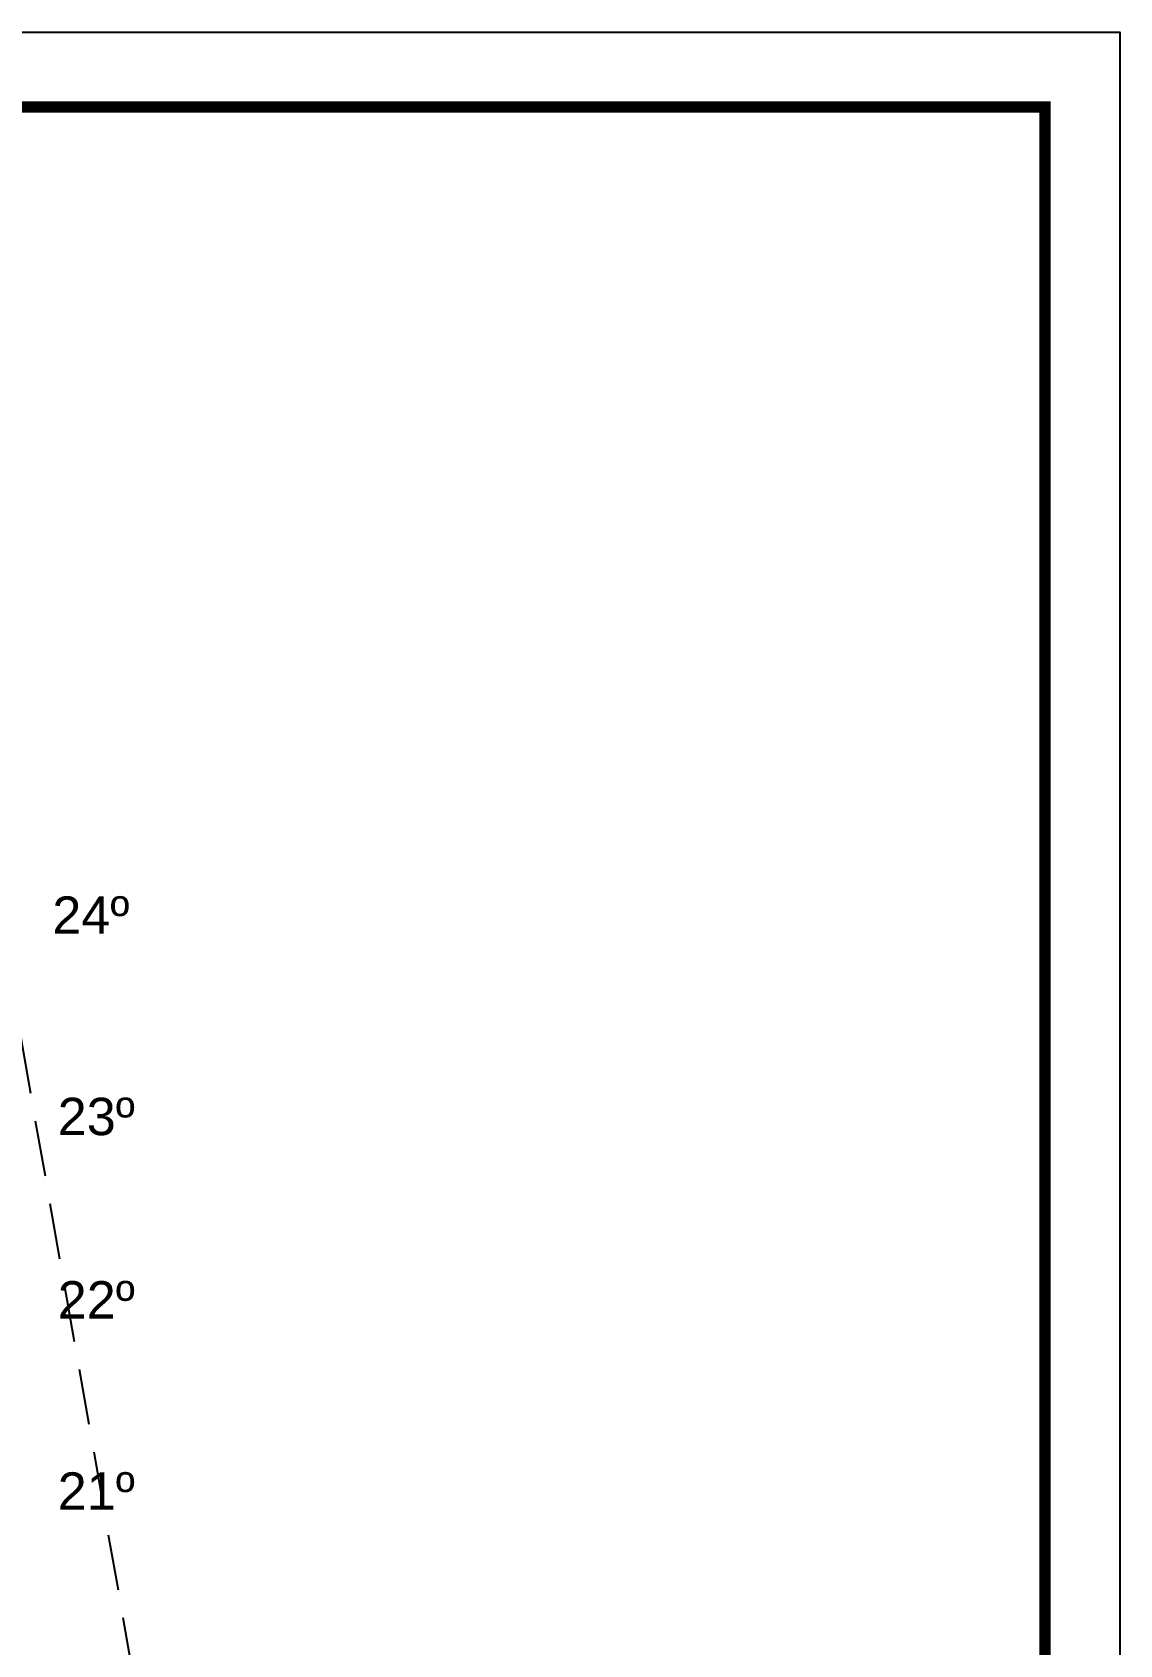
# Model space of a CAD drawing. Header units: millimetres. Extents: x 1217 to 2428, y 234 to 644.
# Drawn here: x 2263.97 to 2278.52, y 426.33 to 447.9 of the extents above; entities that cross this region are included whole.
import ezdxf

# ---------------------------------------------------------------- set-up
doc = ezdxf.new("R2010")
doc.units = ezdxf.units.MM
doc.linetypes.add('HIDDEN', pattern=[0.375, 0.25, -0.125])
doc.layers.get('0').update_dxf_attribs({"lineweight": 5})
for name, color, linetype in [('0.1', 251, 'Continuous'), ('0.2', 2, 'Continuous'), ('Texto', 1, 'Continuous')]:
    doc.layers.add(name, color=color, linetype=linetype)
doc.styles.add('INTERARQ', font='arial.ttf')
doc.styles.get("Standard").update_dxf_attribs({"font": 'arial.ttf'})
doc.dimstyles.new('ESCALA_1-50', dxfattribs={"dimtxt": 0.15, "dimasz": 0.06, "dimexe": 0.18, "dimexo": 0.0625, "dimgap": 0, "dimtad": 0, "dimtih": 1, "dimtoh": 1, "dimzin": 0, "dimdsep": 46, "dimtxsty": 'INTERARQ', "dimblk": 'DIMTICK', "dimcen": 0, "dimse1": 1, "dimse2": 1, "dimclrd": 256, "dimclre": 1, "dimclrt": 2, "dimadec": 0, "dimazin": 0, "dimtfac": 4.5, "dimtofl": 0, "dimtmove": 2, "dimatfit": 3, "dimldrblk": 'DIMTICK', "dimfxl": 1, "dimtolj": 1, "dimtzin": 0, "dimarcsym": 0})

# ---------------------------------------------------------------- blocks, each defined once
blk = doc.blocks.new('zdfhe')
at = {"layer": 'Texto', "char_height": 0.5, "width": 0.47829, "attachment_point": 5}
for s, insert in [('23º', (2256.123, 417.606, 0)), ('22º', (2256.123, 415.156, 0)), ('21º', (2256.123, 412.597, 0))]:
    blk.add_mtext(s, dxfattribs=dict(at, insert=insert))
blk = doc.blocks.new('DIMTICK')
at = {"color": 1}
for p, q in [((-1, 0), (1, 0)), ((0, 1), (0, -1))]:
    blk.add_line(p, q, dxfattribs=at)
at = {"color": 3, "const_width": 0.141}
blk.add_lwpolyline([(0.71, 0.71), (-0.71, -0.71)], dxfattribs=at)
blk = doc.blocks.new('*D1771')
at = {"layer": '0.1', "lineweight": -2, "ltscale": 3, "transparency": 16777216}
for start, end in [(101.5525, 137.3613), (142.5403, 178.4475)]:
    blk.add_arc((2272.158, 387.171), 2.214, start, end, dxfattribs=at)
at = {"layer": 'Defpoints', "color": 0, "ltscale": 3, "transparency": 16777216}
for p in [(2263.121, 438.421, 0), (2270.836, 388.947), (2264.808, 387.171, 0), (2272.158, 387.171, 0), (2275.569, 387.171, 0)]:
    blk.add_point(p, dxfattribs=at)
at = {"layer": '0.1', "lineweight": -2, "ltscale": 3, "transparency": 16777216, "xscale": 0.06, "yscale": 0.06, "zscale": 0.06}
for p, rotation in [((2271.773, 389.352), 10.7762347188835), ((2269.943, 387.171), 269.2237652811169)]:
    blk.add_blockref('DIMTICK', p, dxfattribs=dict(at, rotation=rotation))
at = {"layer": '0.1', "color": 2, "ltscale": 3, "transparency": 16777216, "insert": (2270.462, 388.594), "char_height": 0.15, "attachment_point": 5, "style": 'INTERARQ'}
blk.add_mtext('\\A1;80°', dxfattribs=at)

msp = doc.modelspace()

# ---------------------------------------------------------------- linework, layer by layer
at = {"layer": '0.1', "ltscale": 3}
msp.add_lwpolyline([(2218.52436, 357.90321), (2218.52436, 447.90321), (2278.52436, 447.90321), (2278.52436, 357.90321), (2218.52436, 357.90321)], dxfattribs=at)
at = {"layer": '0.1', "ltscale": 3, "const_width": 0.15}
msp.add_lwpolyline([(2219.52436, 358.90321), (2219.52436, 446.90321), (2277.52436, 446.90321), (2277.52436, 358.90321)], close=True, dxfattribs=at)
at = {"layer": '0.2', "linetype": 'HIDDEN', "ltscale": 3, "elevation": 0}
msp.add_lwpolyline([(2272.15789, 387.17099), (2263.12113, 438.42099)], dxfattribs=at)

# ---------------------------------------------------------------- block references
at = {"layer": '0.1'}
msp.add_blockref('zdfhe', (8.70676, 15.78562, 0), dxfattribs=at)

# ---------------------------------------------------------------- texts
at = {"layer": 'Texto', "insert": (2264.75718, 436.08967, 0), "char_height": 0.5, "width": 0.4782903, "attachment_point": 5}
msp.add_mtext('24º', dxfattribs=at)

# ---------------------------------------------------------------- dimensions: what is measured, and where the dimension line sits
at = {"layer": '0.1', "ltscale": 3}
dim = msp.add_angular_dim_2l(base=(2270.83552, 388.94725), line1=((2275.56865, 387.17099, 0), (2264.80791, 387.17099, 0)), line2=((2272.15789, 387.17099, 0), (2263.12113, 438.42099, 0)), dimstyle='ESCALA_1-50', dxfattribs=at)
dim.commit()
dim.dimension.update_dxf_attribs({"geometry": '*D1771', "text_midpoint": (2270.46153, 388.59441)})

doc.saveas('drawing.dxf')
